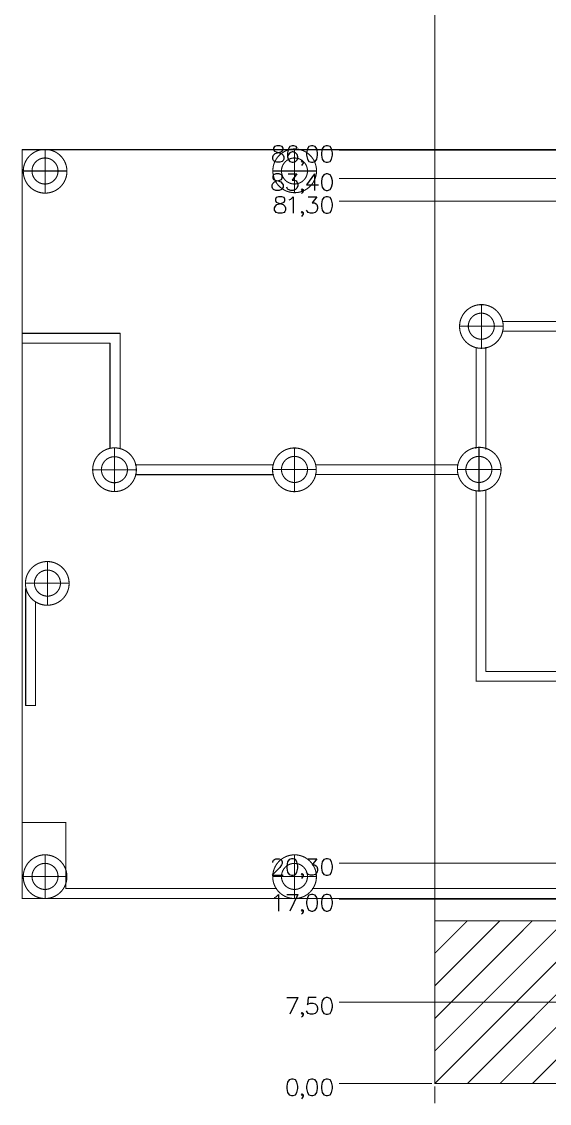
# Model space of a CAD drawing. Header units: millimetres. Extents: x 13 to 259, y -2 to 326.
# Drawn here: x 12.7 to 61.4, y 49 to 148.6 of the extents above; entities that cross this region are included whole.
import ezdxf

# ---------------------------------------------------------------- set-up
doc = ezdxf.new("R2010")
doc.units = ezdxf.units.MM
doc.layers.add('Mechanical34', color=56, linetype='Continuous')
doc.layers.add('Mechanical9', color=56, linetype='Continuous')

msp = doc.modelspace()

# ---------------------------------------------------------------- linework, layer by layer
at = {"layer": 'Mechanical34', "const_width": 0.1}
for points in [[(12.75, 136.85), (67.75, 136.85)], [(12.75, 136.85), (12.75, 67.85)], [(14.865, 134.884), (14.865, 136.834)], [(37.865, 134.884), (37.865, 136.834)], [(12.907, 134.884), (14.857, 134.884)], [(14.865, 132.934), (14.865, 134.884)], [(14.865, 134.884), (16.807, 134.884)], [(35.907, 134.884), (37.857, 134.884)], [(37.865, 132.934), (37.865, 134.884)], [(37.865, 134.884), (39.807, 134.884)], [(55.09, 120.584), (55.09, 122.534)], [(53.132, 120.584), (55.082, 120.584)], [(55.09, 118.634), (55.09, 120.584)], [(55.09, 120.584), (57.032, 120.584)], [(57.032, 121.025), (64.463, 121.025)], [(12.75, 119.925), (21.75, 119.925)], [(21.775, 109.3), (21.775, 119.925)], [(57.025, 120.125), (64.475, 120.125)], [(12.779, 119.025), (20.85, 119.025)], [(20.85, 109.325), (20.85, 119.025)], [(54.6, 109.35), (54.6, 118.609)], [(55.499, 109.251), (55.499, 118.625)], [(21.265, 107.359), (21.265, 109.309)], [(37.865, 107.384), (37.865, 109.334)], [(54.575, 109.35), (54.6, 109.35)], [(54.865, 107.384), (54.865, 109.334)], [(23.2, 107.802), (35.907, 107.802)], [(39.825, 107.8), (52.925, 107.8)], [(19.307, 107.359), (21.257, 107.359)], [(21.265, 105.409), (21.265, 107.359)], [(21.265, 107.359), (23.207, 107.359)], [(23.2, 106.9), (35.925, 106.9)], [(35.907, 107.384), (37.857, 107.384)], [(37.865, 105.434), (37.865, 107.384)], [(37.865, 107.384), (39.807, 107.384)], [(39.807, 106.925), (52.925, 106.925)], [(52.907, 107.384), (54.857, 107.384)], [(54.865, 105.434), (54.865, 107.384)], [(54.865, 107.384), (56.807, 107.384)], [(54.601, 87.875), (54.601, 105.401)], [(55.509, 88.775), (55.509, 105.477)], [(15.09, 96.909), (15.09, 98.859)], [(13.132, 96.909), (15.082, 96.909)], [(15.09, 94.959), (15.09, 96.909)], [(15.09, 96.909), (17.032, 96.909)], [(13.075, 85.625), (13.075, 96.374)], [(13.975, 85.625), (13.975, 95.175)], [(55.509, 88.775), (67.025, 88.775)], [(54.601, 87.875), (66.125, 87.875)], [(13.075, 85.625), (13.975, 85.625)], [(12.779, 74.85), (16.775, 74.85)], [(16.775, 68.775), (16.775, 74.85)], [(14.865, 69.884), (14.865, 71.834)], [(37.865, 69.884), (37.865, 71.834)], [(12.907, 69.884), (14.857, 69.884)], [(14.865, 67.934), (14.865, 69.884)], [(14.865, 69.884), (16.807, 69.884)], [(35.907, 69.884), (37.857, 69.884)], [(37.865, 67.934), (37.865, 69.884)], [(37.865, 69.884), (39.807, 69.884)], [(16.775, 68.775), (36.2, 68.775)], [(39.525, 68.775), (63.175, 68.775)], [(12.75, 67.85), (67.75, 67.85)]]:
    msp.add_lwpolyline(points, dxfattribs=at)
at = {"layer": 'Mechanical34'}
for points, const_width in [([(12.725, 136.85, 1), (12.775, 136.85, 1)], 0.05), ([(12.725, 136.85, 1), (12.775, 136.85, 1)], 0.05), ([(16.879, 134.859, 1), (12.85, 134.859, 1)], 0.1), ([(14.84, 136.834, 1), (14.89, 136.834, 1)], 0.05), ([(39.89, 134.9, 1), (35.861, 134.9, 1)], 0.1), ([(37.84, 136.834, 1), (37.89, 136.834, 1)], 0.05), ([(16.057, 134.884, 1), (13.657, 134.884, 1)], 0.1), ([(39.057, 134.884, 1), (36.657, 134.884, 1)], 0.1), ([(12.825, 134.859, 1), (12.875, 134.859, 1)], 0.05), ([(12.882, 134.884, 1), (12.932, 134.884, 1)], 0.05), ([(13.632, 134.884, 1), (13.682, 134.884, 1)], 0.05), ([(14.832, 134.884, 1), (14.882, 134.884, 1)], 0.05), ([(14.84, 134.884, 1), (14.89, 134.884, 1)], 0.05), ([(14.84, 134.884, 1), (14.89, 134.884, 1)], 0.05), ([(14.84, 134.884, 1), (14.89, 134.884, 1)], 0.05), ([(16.032, 134.884, 1), (16.082, 134.884, 1)], 0.05), ([(16.782, 134.884, 1), (16.832, 134.884, 1)], 0.05), ([(16.854, 134.859, 1), (16.904, 134.859, 1)], 0.05), ([(35.836, 134.9, 1), (35.886, 134.9, 1)], 0.05), ([(35.882, 134.884, 1), (35.932, 134.884, 1)], 0.05), ([(36.632, 134.884, 1), (36.682, 134.884, 1)], 0.05), ([(37.832, 134.884, 1), (37.882, 134.884, 1)], 0.05), ([(37.84, 134.884, 1), (37.89, 134.884, 1)], 0.05), ([(37.84, 134.884, 1), (37.89, 134.884, 1)], 0.05), ([(37.84, 134.884, 1), (37.89, 134.884, 1)], 0.05), ([(39.032, 134.884, 1), (39.082, 134.884, 1)], 0.05), ([(39.782, 134.884, 1), (39.832, 134.884, 1)], 0.05), ([(39.865, 134.9, 1), (39.915, 134.9, 1)], 0.05), ([(14.84, 132.934, 1), (14.89, 132.934, 1)], 0.05), ([(37.84, 132.934, 1), (37.89, 132.934, 1)], 0.05), ([(57.104, 120.559, 1), (53.075, 120.559, 1)], 0.1), ([(56.282, 120.584, 1), (53.882, 120.584, 1)], 0.1), ([(55.065, 122.534, 1), (55.115, 122.534, 1)], 0.05), ([(53.05, 120.559, 1), (53.1, 120.559, 1)], 0.05), ([(53.107, 120.584, 1), (53.157, 120.584, 1)], 0.05), ([(53.857, 120.584, 1), (53.907, 120.584, 1)], 0.05), ([(55.057, 120.584, 1), (55.107, 120.584, 1)], 0.05), ([(55.065, 120.584, 1), (55.115, 120.584, 1)], 0.05), ([(55.065, 120.584, 1), (55.115, 120.584, 1)], 0.05), ([(55.065, 120.584, 1), (55.115, 120.584, 1)], 0.05), ([(56.257, 120.584, 1), (56.307, 120.584, 1)], 0.05), ([(57.007, 121.025, 1), (57.057, 121.025, 1)], 0.05), ([(57.007, 120.584, 1), (57.057, 120.584, 1)], 0.05), ([(57.079, 120.559, 1), (57.129, 120.559, 1)], 0.05), ([(12.725, 119.925, 1), (12.775, 119.925, 1)], 0.05), ([(21.725, 119.925, 1), (21.775, 119.925, 1)], 0.05), ([(21.75, 119.925, 1), (21.8, 119.925, 1)], 0.05), ([(57, 120.125, 1), (57.05, 120.125, 1)], 0.05), ([(12.754, 119.025, 1), (12.804, 119.025, 1)], 0.05), ([(20.825, 119.025, 1), (20.875, 119.025, 1)], 0.05), ([(20.825, 119.025, 1), (20.875, 119.025, 1)], 0.05), ([(54.575, 118.609, 1), (54.625, 118.609, 1)], 0.05), ([(55.065, 118.634, 1), (55.115, 118.634, 1)], 0.05), ([(55.474, 118.625, 1), (55.524, 118.625, 1)], 0.05), ([(23.279, 107.359, 1), (19.25, 107.359, 1)], 0.1), ([(20.825, 109.325, 1), (20.875, 109.325, 1)], 0.05), ([(21.24, 109.309, 1), (21.29, 109.309, 1)], 0.05), ([(21.75, 109.3, 1), (21.8, 109.3, 1)], 0.05), ([(39.865, 107.35, 1), (35.836, 107.35, 1)], 0.1), ([(37.84, 109.334, 1), (37.89, 109.334, 1)], 0.05), ([(56.904, 107.409, 1), (52.875, 107.409, 1)], 0.1), ([(54.55, 109.35, 1), (54.6, 109.35, 1)], 0.05), ([(54.575, 109.35, 1), (54.625, 109.35, 1)], 0.05), ([(54.575, 109.35, 1), (54.625, 109.35, 1)], 0.05), ([(54.84, 109.334, 1), (54.89, 109.334, 1)], 0.05), ([(55.474, 109.251, 1), (55.524, 109.251, 1)], 0.05), ([(22.457, 107.359, 1), (20.057, 107.359, 1)], 0.1), ([(23.175, 107.802, 1), (23.225, 107.802, 1)], 0.05), ([(35.882, 107.802, 1), (35.932, 107.802, 1)], 0.05), ([(39.057, 107.384, 1), (36.657, 107.384, 1)], 0.1), ([(39.8, 107.8, 1), (39.85, 107.8, 1)], 0.05), ([(52.9, 107.8, 1), (52.95, 107.8, 1)], 0.05), ([(56.057, 107.384, 1), (53.657, 107.384, 1)], 0.1), ([(19.225, 107.359, 1), (19.275, 107.359, 1)], 0.05), ([(19.282, 107.359, 1), (19.332, 107.359, 1)], 0.05), ([(20.032, 107.359, 1), (20.082, 107.359, 1)], 0.05), ([(21.232, 107.359, 1), (21.282, 107.359, 1)], 0.05), ([(21.24, 107.359, 1), (21.29, 107.359, 1)], 0.05), ([(21.24, 107.359, 1), (21.29, 107.359, 1)], 0.05), ([(21.24, 107.359, 1), (21.29, 107.359, 1)], 0.05), ([(22.432, 107.359, 1), (22.482, 107.359, 1)], 0.05), ([(23.175, 106.9, 1), (23.225, 106.9, 1)], 0.05), ([(23.182, 107.359, 1), (23.232, 107.359, 1)], 0.05), ([(23.254, 107.359, 1), (23.304, 107.359, 1)], 0.05), ([(35.811, 107.35, 1), (35.861, 107.35, 1)], 0.05), ([(35.882, 107.384, 1), (35.932, 107.384, 1)], 0.05), ([(35.9, 106.9, 1), (35.95, 106.9, 1)], 0.05), ([(36.632, 107.384, 1), (36.682, 107.384, 1)], 0.05), ([(37.832, 107.384, 1), (37.882, 107.384, 1)], 0.05), ([(37.84, 107.384, 1), (37.89, 107.384, 1)], 0.05), ([(37.84, 107.384, 1), (37.89, 107.384, 1)], 0.05), ([(37.84, 107.384, 1), (37.89, 107.384, 1)], 0.05), ([(39.032, 107.384, 1), (39.082, 107.384, 1)], 0.05), ([(39.782, 107.384, 1), (39.832, 107.384, 1)], 0.05), ([(39.782, 106.925, 1), (39.832, 106.925, 1)], 0.05), ([(39.84, 107.35, 1), (39.89, 107.35, 1)], 0.05), ([(52.85, 107.409, 1), (52.9, 107.409, 1)], 0.05), ([(52.882, 107.384, 1), (52.932, 107.384, 1)], 0.05), ([(52.9, 106.925, 1), (52.95, 106.925, 1)], 0.05), ([(53.632, 107.384, 1), (53.682, 107.384, 1)], 0.05), ([(54.832, 107.384, 1), (54.882, 107.384, 1)], 0.05), ([(54.84, 107.384, 1), (54.89, 107.384, 1)], 0.05), ([(54.84, 107.384, 1), (54.89, 107.384, 1)], 0.05), ([(54.84, 107.384, 1), (54.89, 107.384, 1)], 0.05), ([(56.032, 107.384, 1), (56.082, 107.384, 1)], 0.05), ([(56.782, 107.384, 1), (56.832, 107.384, 1)], 0.05), ([(56.879, 107.409, 1), (56.929, 107.409, 1)], 0.05), ([(21.24, 105.409, 1), (21.29, 105.409, 1)], 0.05), ([(37.84, 105.434, 1), (37.89, 105.434, 1)], 0.05), ([(54.576, 105.401, 1), (54.626, 105.401, 1)], 0.05), ([(54.84, 105.434, 1), (54.89, 105.434, 1)], 0.05), ([(55.484, 105.477, 1), (55.534, 105.477, 1)], 0.05), ([(17.079, 96.884, 1), (13.05, 96.884, 1)], 0.1), ([(15.065, 98.859, 1), (15.115, 98.859, 1)], 0.05), ([(16.282, 96.909, 1), (13.882, 96.909, 1)], 0.1), ([(13.025, 96.884, 1), (13.075, 96.884, 1)], 0.05), ([(13.107, 96.909, 1), (13.157, 96.909, 1)], 0.05), ([(13.857, 96.909, 1), (13.907, 96.909, 1)], 0.05), ([(15.057, 96.909, 1), (15.107, 96.909, 1)], 0.05), ([(15.065, 96.909, 1), (15.115, 96.909, 1)], 0.05), ([(15.065, 96.909, 1), (15.115, 96.909, 1)], 0.05), ([(15.065, 96.909, 1), (15.115, 96.909, 1)], 0.05), ([(16.257, 96.909, 1), (16.307, 96.909, 1)], 0.05), ([(17.007, 96.909, 1), (17.057, 96.909, 1)], 0.05), ([(17.054, 96.884, 1), (17.104, 96.884, 1)], 0.05), ([(13.05, 96.374, 1), (13.1, 96.374, 1)], 0.05), ([(13.95, 95.175, 1), (14, 95.175, 1)], 0.05), ([(15.065, 94.959, 1), (15.115, 94.959, 1)], 0.05), ([(55.484, 88.775, 1), (55.534, 88.775, 1)], 0.05), ([(55.484, 88.775, 1), (55.534, 88.775, 1)], 0.05), ([(54.576, 87.875, 1), (54.626, 87.875, 1)], 0.05), ([(54.576, 87.875, 1), (54.626, 87.875, 1)], 0.05), ([(13.05, 85.625, 1), (13.1, 85.625, 1)], 0.05), ([(13.05, 85.625, 1), (13.1, 85.625, 1)], 0.05), ([(13.95, 85.625, 1), (14, 85.625, 1)], 0.05), ([(13.95, 85.625, 1), (14, 85.625, 1)], 0.05), ([(12.754, 74.85, 1), (12.804, 74.85, 1)], 0.05), ([(16.75, 74.85, 1), (16.8, 74.85, 1)], 0.05), ([(16.75, 74.85, 1), (16.8, 74.85, 1)], 0.05), ([(16.879, 69.859, 1), (12.85, 69.859, 1)], 0.1), ([(14.84, 71.834, 1), (14.89, 71.834, 1)], 0.05), ([(39.879, 69.859, 1), (35.85, 69.859, 1)], 0.1), ([(37.84, 71.834, 1), (37.89, 71.834, 1)], 0.05), ([(16.057, 69.884, 1), (13.657, 69.884, 1)], 0.1), ([(39.057, 69.884, 1), (36.657, 69.884, 1)], 0.1), ([(12.825, 69.859, 1), (12.875, 69.859, 1)], 0.05), ([(12.882, 69.884, 1), (12.932, 69.884, 1)], 0.05), ([(13.632, 69.884, 1), (13.682, 69.884, 1)], 0.05), ([(14.832, 69.884, 1), (14.882, 69.884, 1)], 0.05), ([(14.84, 69.884, 1), (14.89, 69.884, 1)], 0.05), ([(14.84, 69.884, 1), (14.89, 69.884, 1)], 0.05), ([(14.84, 69.884, 1), (14.89, 69.884, 1)], 0.05), ([(16.032, 69.884, 1), (16.082, 69.884, 1)], 0.05), ([(16.782, 69.884, 1), (16.832, 69.884, 1)], 0.05), ([(16.854, 69.859, 1), (16.904, 69.859, 1)], 0.05), ([(35.825, 69.859, 1), (35.875, 69.859, 1)], 0.05), ([(35.882, 69.884, 1), (35.932, 69.884, 1)], 0.05), ([(36.632, 69.884, 1), (36.682, 69.884, 1)], 0.05), ([(37.832, 69.884, 1), (37.882, 69.884, 1)], 0.05), ([(37.84, 69.884, 1), (37.89, 69.884, 1)], 0.05), ([(37.84, 69.884, 1), (37.89, 69.884, 1)], 0.05), ([(37.84, 69.884, 1), (37.89, 69.884, 1)], 0.05), ([(39.032, 69.884, 1), (39.082, 69.884, 1)], 0.05), ([(39.782, 69.884, 1), (39.832, 69.884, 1)], 0.05), ([(39.854, 69.859, 1), (39.904, 69.859, 1)], 0.05), ([(16.75, 68.775, 1), (16.8, 68.775, 1)], 0.05), ([(16.75, 68.775, 1), (16.8, 68.775, 1)], 0.05), ([(36.175, 68.775, 1), (36.225, 68.775, 1)], 0.05), ([(39.5, 68.775, 1), (39.55, 68.775, 1)], 0.05), ([(12.725, 67.85, 1), (12.775, 67.85, 1)], 0.05), ([(12.725, 67.85, 1), (12.775, 67.85, 1)], 0.05), ([(14.84, 67.934, 1), (14.89, 67.934, 1)], 0.05), ([(37.84, 67.934, 1), (37.89, 67.934, 1)], 0.05)]:
    msp.add_lwpolyline(points, format="xyb", close=True, dxfattribs=dict(at, const_width=const_width))
at = {"layer": 'Mechanical9'}
for p, q in [((36.01, 137.144), (35.937, 136.999)), ((35.937, 136.999), (35.937, 136.854)), ((35.937, 136.854), (36.01, 136.709)), ((36.228, 137.217), (36.01, 137.144)), ((36.01, 136.709), (36.155, 136.636)), ((36.082, 136.491), (36.3, 136.564)), ((36.155, 136.636), (36.445, 136.564)), ((36.518, 137.217), (36.228, 137.217)), ((36.3, 136.564), (36.59, 136.636)), ((36.445, 136.564), (36.663, 136.491)), ((36.735, 137.144), (36.518, 137.217)), ((36.59, 136.636), (36.735, 136.709)), ((36.808, 136.999), (36.735, 137.144)), ((36.735, 136.709), (36.808, 136.854)), ((36.808, 136.854), (36.808, 136.999)), ((37.294, 136.927), (37.222, 136.564)), ((37.222, 136.564), (37.222, 136.201)), ((37.439, 137.144), (37.294, 136.927)), ((37.439, 136.564), (37.294, 136.419)), ((37.657, 137.217), (37.439, 137.144)), ((37.657, 136.636), (37.439, 136.564)), ((37.802, 137.217), (37.657, 137.217)), ((37.729, 136.636), (37.657, 136.636)), ((37.947, 136.564), (37.729, 136.636)), ((38.02, 137.144), (37.802, 137.217)), ((38.092, 136.419), (37.947, 136.564)), ((38.092, 136.999), (38.02, 137.144)), ((39.05, 136.927), (38.977, 136.564)), ((38.977, 136.564), (38.977, 136.346)), ((39.195, 137.144), (39.05, 136.927)), ((39.413, 137.217), (39.195, 137.144)), ((39.558, 137.217), (39.413, 137.217)), ((39.776, 137.144), (39.558, 137.217)), ((39.921, 136.927), (39.776, 137.144)), ((39.993, 136.564), (39.921, 136.927)), ((39.993, 136.346), (39.993, 136.564)), ((40.407, 136.927), (40.334, 136.564)), ((40.334, 136.564), (40.334, 136.346)), ((40.552, 137.144), (40.407, 136.927)), ((40.77, 137.217), (40.552, 137.144)), ((40.915, 137.217), (40.77, 137.217)), ((41.132, 137.144), (40.915, 137.217)), ((41.277, 136.927), (41.132, 137.144)), ((41.35, 136.564), (41.277, 136.927)), ((41.35, 136.346), (41.35, 136.564)), ((35.865, 136.201), (35.937, 136.346)), ((35.865, 135.983), (35.865, 136.201)), ((35.937, 135.838), (35.865, 135.983)), ((35.937, 136.346), (36.082, 136.491)), ((36.01, 135.766), (35.937, 135.838)), ((36.228, 135.693), (36.01, 135.766)), ((36.518, 135.693), (36.228, 135.693)), ((36.735, 135.766), (36.518, 135.693)), ((36.663, 136.491), (36.808, 136.346)), ((36.808, 135.838), (36.735, 135.766)), ((36.808, 136.346), (36.881, 136.201)), ((36.881, 135.983), (36.808, 135.838)), ((36.881, 136.201), (36.881, 135.983)), ((37.294, 136.419), (37.222, 136.201)), ((37.222, 136.201), (37.294, 135.911)), ((37.294, 135.911), (37.439, 135.766)), ((37.439, 135.766), (37.657, 135.693)), ((37.657, 135.693), (37.729, 135.693)), ((37.729, 135.693), (37.947, 135.766)), ((37.947, 135.766), (38.092, 135.911)), ((38.165, 136.201), (38.092, 136.419)), ((38.092, 135.911), (38.165, 136.128)), ((38.165, 136.128), (38.165, 136.201)), ((38.499, 135.766), (38.571, 135.838)), ((38.571, 135.693), (38.499, 135.766)), ((38.571, 135.838), (38.644, 135.766)), ((38.644, 135.766), (38.571, 135.693)), ((38.644, 135.621), (38.571, 135.475)), ((38.644, 135.766), (38.644, 135.621)), ((38.977, 136.346), (39.05, 135.983)), ((39.05, 135.983), (39.195, 135.766)), ((39.195, 135.766), (39.413, 135.693)), ((39.413, 135.693), (39.558, 135.693)), ((39.558, 135.693), (39.776, 135.766)), ((39.776, 135.766), (39.921, 135.983)), ((39.921, 135.983), (39.993, 136.346)), ((40.334, 136.346), (40.407, 135.983)), ((40.407, 135.983), (40.552, 135.766)), ((40.552, 135.766), (40.77, 135.693)), ((40.77, 135.693), (40.915, 135.693)), ((40.915, 135.693), (41.132, 135.766)), ((41.132, 135.766), (41.277, 135.983)), ((41.277, 135.983), (41.35, 136.346)), ((36.148, 134.617), (35.93, 134.544)), ((36.438, 134.617), (36.148, 134.617)), ((36.656, 134.544), (36.438, 134.617)), ((37.287, 134.617), (38.085, 134.617)), ((38.085, 134.617), (37.65, 134.036)), ((38.571, 135.475), (38.499, 135.403)), ((39.703, 134.617), (38.977, 133.601)), ((39.703, 134.617), (39.703, 133.093)), ((40.77, 134.617), (40.552, 134.544)), ((40.915, 134.617), (40.77, 134.617)), ((41.132, 134.544), (40.915, 134.617)), ((35.785, 133.601), (35.858, 133.746)), ((35.785, 133.383), (35.785, 133.601)), ((35.93, 134.544), (35.858, 134.399)), ((35.858, 134.399), (35.858, 134.254)), ((35.858, 134.254), (35.93, 134.109)), ((35.858, 133.746), (36.003, 133.891)), ((35.93, 134.109), (36.075, 134.036)), ((36.003, 133.891), (36.22, 133.964)), ((36.075, 134.036), (36.365, 133.964)), ((36.22, 133.964), (36.511, 134.036)), ((36.365, 133.964), (36.583, 133.891)), ((36.511, 134.036), (36.656, 134.109)), ((36.583, 133.891), (36.728, 133.746)), ((36.728, 134.399), (36.656, 134.544)), ((36.656, 134.109), (36.728, 134.254)), ((36.728, 134.254), (36.728, 134.399)), ((36.728, 133.746), (36.801, 133.601)), ((36.801, 133.601), (36.801, 133.383)), ((37.65, 134.036), (37.867, 134.036)), ((37.867, 134.036), (38.012, 133.964)), ((38.012, 133.964), (38.085, 133.891)), ((38.085, 133.891), (38.158, 133.674)), ((38.158, 133.674), (38.158, 133.528)), ((38.977, 133.601), (40.066, 133.601)), ((40.407, 134.327), (40.334, 133.964)), ((40.334, 133.964), (40.334, 133.746)), ((40.334, 133.746), (40.407, 133.383)), ((40.552, 134.544), (40.407, 134.327)), ((41.277, 134.327), (41.132, 134.544)), ((41.35, 133.964), (41.277, 134.327)), ((41.277, 133.383), (41.35, 133.746)), ((41.35, 133.746), (41.35, 133.964)), ((35.858, 133.238), (35.785, 133.383)), ((35.93, 133.166), (35.858, 133.238)), ((36.148, 133.093), (35.93, 133.166)), ((36.438, 133.093), (36.148, 133.093)), ((36.656, 133.166), (36.438, 133.093)), ((36.728, 133.238), (36.656, 133.166)), ((36.801, 133.383), (36.728, 133.238)), ((37.214, 133.238), (37.142, 133.383)), ((37.287, 133.166), (37.214, 133.238)), ((37.505, 133.093), (37.287, 133.166)), ((37.722, 133.093), (37.505, 133.093)), ((37.94, 133.166), (37.722, 133.093)), ((38.085, 133.311), (37.94, 133.166)), ((38.158, 133.528), (38.085, 133.311)), ((38.499, 133.166), (38.571, 133.238)), ((38.571, 133.093), (38.499, 133.166)), ((38.571, 132.875), (38.499, 132.803)), ((38.571, 133.238), (38.644, 133.166)), ((38.644, 133.166), (38.571, 133.093)), ((38.644, 133.021), (38.571, 132.875)), ((38.644, 133.166), (38.644, 133.021)), ((40.407, 133.383), (40.552, 133.166)), ((40.552, 133.166), (40.77, 133.093)), ((40.77, 133.093), (40.915, 133.093)), ((40.915, 133.093), (41.132, 133.166)), ((41.132, 133.166), (41.277, 133.383)), ((36.024, 131.501), (36.097, 131.646)), ((36.17, 132.444), (36.097, 132.299)), ((36.097, 132.299), (36.097, 132.154)), ((36.097, 132.154), (36.17, 132.009)), ((36.097, 131.646), (36.242, 131.791)), ((36.387, 132.517), (36.17, 132.444)), ((36.17, 132.009), (36.315, 131.936)), ((36.242, 131.791), (36.46, 131.864)), ((36.315, 131.936), (36.605, 131.864)), ((36.677, 132.517), (36.387, 132.517)), ((36.46, 131.864), (36.75, 131.936)), ((36.605, 131.864), (36.823, 131.791)), ((36.895, 132.444), (36.677, 132.517)), ((36.75, 131.936), (36.895, 132.009)), ((36.823, 131.791), (36.968, 131.646)), ((36.968, 132.299), (36.895, 132.444)), ((36.895, 132.009), (36.968, 132.154)), ((36.968, 132.154), (36.968, 132.299)), ((36.968, 131.646), (37.04, 131.501)), ((37.381, 132.227), (37.526, 132.299)), ((37.526, 132.299), (37.744, 132.517)), ((37.744, 132.517), (37.744, 130.993)), ((39.123, 132.517), (39.921, 132.517)), ((39.921, 132.517), (39.485, 131.936)), ((39.485, 131.936), (39.703, 131.936)), ((39.703, 131.936), (39.848, 131.864)), ((39.848, 131.864), (39.921, 131.791)), ((39.921, 131.791), (39.993, 131.574)), ((39.993, 131.574), (39.993, 131.428)), ((40.407, 132.227), (40.334, 131.864)), ((40.334, 131.864), (40.334, 131.646)), ((40.334, 131.646), (40.407, 131.283)), ((40.552, 132.444), (40.407, 132.227)), ((40.77, 132.517), (40.552, 132.444)), ((40.915, 132.517), (40.77, 132.517)), ((41.132, 132.444), (40.915, 132.517)), ((41.277, 132.227), (41.132, 132.444)), ((41.35, 131.864), (41.277, 132.227)), ((41.277, 131.283), (41.35, 131.646)), ((41.35, 131.646), (41.35, 131.864)), ((36.024, 131.283), (36.024, 131.501)), ((36.097, 131.138), (36.024, 131.283)), ((36.17, 131.066), (36.097, 131.138)), ((36.387, 130.993), (36.17, 131.066)), ((36.677, 130.993), (36.387, 130.993)), ((36.895, 131.066), (36.677, 130.993)), ((36.968, 131.138), (36.895, 131.066)), ((37.04, 131.283), (36.968, 131.138)), ((37.04, 131.501), (37.04, 131.283)), ((38.499, 131.066), (38.571, 131.138)), ((38.571, 130.993), (38.499, 131.066)), ((38.571, 130.775), (38.499, 130.703)), ((38.571, 131.138), (38.644, 131.066)), ((38.644, 131.066), (38.571, 130.993)), ((38.644, 130.921), (38.571, 130.775)), ((38.644, 131.066), (38.644, 130.921)), ((39.05, 131.138), (38.977, 131.283)), ((39.123, 131.066), (39.05, 131.138)), ((39.34, 130.993), (39.123, 131.066)), ((39.558, 130.993), (39.34, 130.993)), ((39.776, 131.066), (39.558, 130.993)), ((39.921, 131.211), (39.776, 131.066)), ((39.993, 131.428), (39.921, 131.211)), ((40.407, 131.283), (40.552, 131.066)), ((40.552, 131.066), (40.77, 130.993)), ((40.77, 130.993), (40.915, 130.993)), ((40.915, 130.993), (41.132, 131.066)), ((41.132, 131.066), (41.277, 131.283)), ((35.858, 71.227), (35.93, 71.372)), ((35.858, 71.154), (35.858, 71.227)), ((35.93, 71.372), (36.003, 71.444)), ((36.003, 71.444), (36.148, 71.517)), ((36.148, 71.517), (36.438, 71.517)), ((36.438, 71.517), (36.583, 71.444)), ((36.656, 70.936), (36.511, 70.719)), ((36.583, 71.444), (36.656, 71.372)), ((36.656, 71.372), (36.728, 71.227)), ((36.728, 71.081), (36.656, 70.936)), ((36.728, 71.227), (36.728, 71.081)), ((37.214, 71.227), (37.142, 70.864)), ((37.142, 70.864), (37.142, 70.646)), ((37.359, 71.444), (37.214, 71.227)), ((37.577, 71.517), (37.359, 71.444)), ((37.722, 71.517), (37.577, 71.517)), ((37.94, 71.444), (37.722, 71.517)), ((38.085, 71.227), (37.94, 71.444)), ((38.158, 70.864), (38.085, 71.227)), ((38.158, 70.646), (38.158, 70.864)), ((39.123, 71.517), (39.921, 71.517)), ((39.921, 71.517), (39.485, 70.936)), ((39.485, 70.936), (39.703, 70.936)), ((39.703, 70.936), (39.848, 70.864)), ((39.848, 70.864), (39.921, 70.791)), ((39.921, 70.791), (39.993, 70.574)), ((40.407, 71.227), (40.334, 70.864)), ((40.334, 70.864), (40.334, 70.646)), ((40.552, 71.444), (40.407, 71.227)), ((40.77, 71.517), (40.552, 71.444)), ((40.915, 71.517), (40.77, 71.517)), ((41.132, 71.444), (40.915, 71.517)), ((41.277, 71.227), (41.132, 71.444)), ((41.35, 70.864), (41.277, 71.227)), ((41.35, 70.646), (41.35, 70.864)), ((36.511, 70.719), (35.785, 69.993)), ((35.785, 69.993), (36.801, 69.993)), ((37.142, 70.646), (37.214, 70.283)), ((37.214, 70.283), (37.359, 70.066)), ((37.359, 70.066), (37.577, 69.993)), ((37.577, 69.993), (37.722, 69.993)), ((37.722, 69.993), (37.94, 70.066)), ((37.94, 70.066), (38.085, 70.283)), ((38.085, 70.283), (38.158, 70.646)), ((38.499, 70.066), (38.571, 70.138)), ((38.571, 69.993), (38.499, 70.066)), ((38.571, 69.775), (38.499, 69.703)), ((38.571, 70.138), (38.644, 70.066)), ((38.644, 70.066), (38.571, 69.993)), ((38.644, 69.921), (38.571, 69.775)), ((38.644, 70.066), (38.644, 69.921)), ((39.05, 70.138), (38.977, 70.283)), ((39.123, 70.066), (39.05, 70.138)), ((39.34, 69.993), (39.123, 70.066)), ((39.558, 69.993), (39.34, 69.993)), ((39.776, 70.066), (39.558, 69.993)), ((39.921, 70.211), (39.776, 70.066)), ((39.993, 70.428), (39.921, 70.211)), ((39.993, 70.574), (39.993, 70.428)), ((40.334, 70.646), (40.407, 70.283)), ((40.407, 70.283), (40.552, 70.066)), ((40.552, 70.066), (40.77, 69.993)), ((40.77, 69.993), (40.915, 69.993)), ((40.915, 69.993), (41.132, 70.066)), ((41.132, 70.066), (41.277, 70.283)), ((41.277, 70.283), (41.35, 70.646)), ((36.024, 67.927), (36.17, 67.999)), ((36.17, 67.999), (36.387, 68.217)), ((36.387, 68.217), (36.387, 66.693)), ((37.142, 68.217), (38.158, 68.217)), ((38.158, 68.217), (37.432, 66.693)), ((39.05, 67.927), (38.977, 67.564)), ((39.195, 68.144), (39.05, 67.927)), ((39.413, 68.217), (39.195, 68.144)), ((39.558, 68.217), (39.413, 68.217)), ((39.776, 68.144), (39.558, 68.217)), ((39.921, 67.927), (39.776, 68.144)), ((39.993, 67.564), (39.921, 67.927)), ((40.407, 67.927), (40.334, 67.564)), ((40.552, 68.144), (40.407, 67.927)), ((40.77, 68.217), (40.552, 68.144)), ((40.915, 68.217), (40.77, 68.217)), ((41.132, 68.144), (40.915, 68.217)), ((41.277, 67.927), (41.132, 68.144)), ((41.35, 67.564), (41.277, 67.927)), ((38.499, 66.766), (38.571, 66.838)), ((38.571, 66.838), (38.644, 66.766)), ((38.977, 67.564), (38.977, 67.346)), ((38.977, 67.346), (39.05, 66.983)), ((39.05, 66.983), (39.195, 66.766)), ((39.776, 66.766), (39.921, 66.983)), ((39.921, 66.983), (39.993, 67.346)), ((39.993, 67.346), (39.993, 67.564)), ((40.334, 67.564), (40.334, 67.346)), ((40.334, 67.346), (40.407, 66.983)), ((40.407, 66.983), (40.552, 66.766)), ((41.132, 66.766), (41.277, 66.983)), ((41.277, 66.983), (41.35, 67.346)), ((41.35, 67.346), (41.35, 67.564)), ((38.571, 66.693), (38.499, 66.766)), ((38.571, 66.475), (38.499, 66.403)), ((38.644, 66.766), (38.571, 66.693)), ((38.644, 66.621), (38.571, 66.475)), ((38.644, 66.766), (38.644, 66.621)), ((39.195, 66.766), (39.413, 66.693)), ((39.413, 66.693), (39.558, 66.693)), ((39.558, 66.693), (39.776, 66.766)), ((40.552, 66.766), (40.77, 66.693)), ((40.77, 66.693), (40.915, 66.693)), ((40.915, 66.693), (41.132, 66.766)), ((37.142, 58.717), (38.158, 58.717)), ((38.158, 58.717), (37.432, 57.193)), ((39.123, 58.717), (39.05, 58.064)), ((39.05, 58.064), (39.123, 58.136)), ((39.848, 58.717), (39.123, 58.717)), ((39.123, 58.136), (39.34, 58.209)), ((39.34, 58.209), (39.558, 58.209)), ((39.558, 58.209), (39.776, 58.136)), ((39.776, 58.136), (39.921, 57.991)), ((39.921, 57.991), (39.993, 57.774)), ((40.407, 58.427), (40.334, 58.064)), ((40.334, 58.064), (40.334, 57.846)), ((40.334, 57.846), (40.407, 57.483)), ((40.552, 58.644), (40.407, 58.427)), ((40.77, 58.717), (40.552, 58.644)), ((40.915, 58.717), (40.77, 58.717)), ((41.132, 58.644), (40.915, 58.717)), ((41.277, 58.427), (41.132, 58.644)), ((41.35, 58.064), (41.277, 58.427)), ((41.277, 57.483), (41.35, 57.846)), ((41.35, 57.846), (41.35, 58.064)), ((38.499, 57.266), (38.571, 57.338)), ((38.571, 57.193), (38.499, 57.266)), ((38.571, 56.975), (38.499, 56.903)), ((38.571, 57.338), (38.644, 57.266)), ((38.644, 57.266), (38.571, 57.193)), ((38.644, 57.121), (38.571, 56.975)), ((38.644, 57.266), (38.644, 57.121)), ((39.05, 57.338), (38.977, 57.483)), ((39.123, 57.266), (39.05, 57.338)), ((39.34, 57.193), (39.123, 57.266)), ((39.558, 57.193), (39.34, 57.193)), ((39.776, 57.266), (39.558, 57.193)), ((39.921, 57.411), (39.776, 57.266)), ((39.993, 57.628), (39.921, 57.411)), ((39.993, 57.774), (39.993, 57.628)), ((40.407, 57.483), (40.552, 57.266)), ((40.552, 57.266), (40.77, 57.193)), ((40.77, 57.193), (40.915, 57.193)), ((40.915, 57.193), (41.132, 57.266)), ((41.132, 57.266), (41.277, 57.483)), ((37.214, 50.927), (37.142, 50.564)), ((37.359, 51.144), (37.214, 50.927)), ((37.577, 51.217), (37.359, 51.144)), ((37.722, 51.217), (37.577, 51.217)), ((37.94, 51.144), (37.722, 51.217)), ((38.085, 50.927), (37.94, 51.144)), ((38.158, 50.564), (38.085, 50.927)), ((39.05, 50.927), (38.977, 50.564)), ((39.195, 51.144), (39.05, 50.927)), ((39.413, 51.217), (39.195, 51.144)), ((39.558, 51.217), (39.413, 51.217)), ((39.776, 51.144), (39.558, 51.217)), ((39.921, 50.927), (39.776, 51.144)), ((39.993, 50.564), (39.921, 50.927)), ((40.407, 50.927), (40.334, 50.564)), ((40.552, 51.144), (40.407, 50.927)), ((40.77, 51.217), (40.552, 51.144)), ((40.915, 51.217), (40.77, 51.217)), ((41.132, 51.144), (40.915, 51.217)), ((41.277, 50.927), (41.132, 51.144)), ((41.35, 50.564), (41.277, 50.927)), ((37.142, 50.564), (37.142, 50.346)), ((37.142, 50.346), (37.214, 49.983)), ((37.214, 49.983), (37.359, 49.766)), ((37.94, 49.766), (38.085, 49.983)), ((38.085, 49.983), (38.158, 50.346)), ((38.158, 50.346), (38.158, 50.564)), ((38.499, 49.766), (38.571, 49.838)), ((38.571, 49.838), (38.644, 49.766)), ((38.977, 50.564), (38.977, 50.346)), ((38.977, 50.346), (39.05, 49.983)), ((39.05, 49.983), (39.195, 49.766)), ((39.776, 49.766), (39.921, 49.983)), ((39.921, 49.983), (39.993, 50.346)), ((39.993, 50.346), (39.993, 50.564)), ((40.334, 50.564), (40.334, 50.346)), ((40.334, 50.346), (40.407, 49.983)), ((40.407, 49.983), (40.552, 49.766)), ((41.132, 49.766), (41.277, 49.983)), ((41.277, 49.983), (41.35, 50.346)), ((41.35, 50.346), (41.35, 50.564)), ((37.359, 49.766), (37.577, 49.693)), ((37.577, 49.693), (37.722, 49.693)), ((37.722, 49.693), (37.94, 49.766)), ((38.571, 49.693), (38.499, 49.766)), ((38.571, 49.475), (38.499, 49.403)), ((38.644, 49.766), (38.571, 49.693)), ((38.644, 49.62), (38.571, 49.475)), ((38.644, 49.766), (38.644, 49.62)), ((39.195, 49.766), (39.413, 49.693)), ((39.413, 49.693), (39.558, 49.693)), ((39.558, 49.693), (39.776, 49.766)), ((40.552, 49.766), (40.77, 49.693)), ((40.77, 49.693), (40.915, 49.693)), ((40.915, 49.693), (41.132, 49.766))]:
    msp.add_line(p, q, dxfattribs=at)
at = {"layer": 'Mechanical9', "const_width": 0.1}
for points in [[(50.8, 50.8), (50.8, 325.8)], [(42, 136.8), (89.8, 136.8)], [(42, 134.2), (82.3, 134.2)], [(42, 132.1), (78, 132.1)], [(42, 71.1), (67.5, 71.1)], [(42, 67.8), (94.6, 67.8)], [(50.8, 65.8), (257.8, 65.8)], [(50.8, 50.8), (65.8, 65.8)], [(50.8, 53.8), (62.8, 65.8)], [(50.8, 56.8), (59.8, 65.8)], [(50.8, 59.8), (56.8, 65.8)], [(50.8, 62.8), (53.8, 65.8)], [(53.8, 50.8), (68.8, 65.8)], [(42, 58.3), (63.8, 58.3)], [(56.8, 50.8), (63.647, 57.647)], [(59.8, 50.8), (65.147, 56.147)], [(42, 50.8), (50.5, 50.8)], [(50.8, 50.8), (257.8, 50.8)], [(50.8, 49.022), (50.8, 50.5)]]:
    msp.add_lwpolyline(points, dxfattribs=at)
at = {"layer": 'Mechanical9', "const_width": 0.05}
for points in [[(41.975, 136.8, 1), (42.025, 136.8, 1)], [(41.975, 134.2, 1), (42.025, 134.2, 1)], [(41.975, 132.1, 1), (42.025, 132.1, 1)], [(41.975, 71.1, 1), (42.025, 71.1, 1)], [(41.975, 67.8, 1), (42.025, 67.8, 1)], [(50.775, 65.8, 1), (50.825, 65.8, 1)], [(53.775, 65.8, 1), (53.825, 65.8, 1)], [(56.775, 65.8, 1), (56.825, 65.8, 1)], [(59.775, 65.8, 1), (59.825, 65.8, 1)], [(50.775, 62.8, 1), (50.825, 62.8, 1)], [(50.775, 59.8, 1), (50.825, 59.8, 1)], [(41.975, 58.3, 1), (42.025, 58.3, 1)], [(50.775, 56.8, 1), (50.825, 56.8, 1)], [(50.775, 53.8, 1), (50.825, 53.8, 1)], [(41.975, 50.8, 1), (42.025, 50.8, 1)], [(50.475, 50.8, 1), (50.525, 50.8, 1)], [(50.775, 50.8, 1), (50.825, 50.8, 1)], [(50.775, 50.8, 1), (50.825, 50.8, 1)], [(50.775, 50.8, 1), (50.825, 50.8, 1)], [(53.775, 50.8, 1), (53.825, 50.8, 1)], [(56.775, 50.8, 1), (56.825, 50.8, 1)], [(59.775, 50.8, 1), (59.825, 50.8, 1)], [(50.775, 50.5, 1), (50.825, 50.5, 1)], [(50.775, 49.022, 1), (50.825, 49.022, 1)]]:
    msp.add_lwpolyline(points, format="xyb", close=True, dxfattribs=at)

doc.saveas('drawing.dxf')
